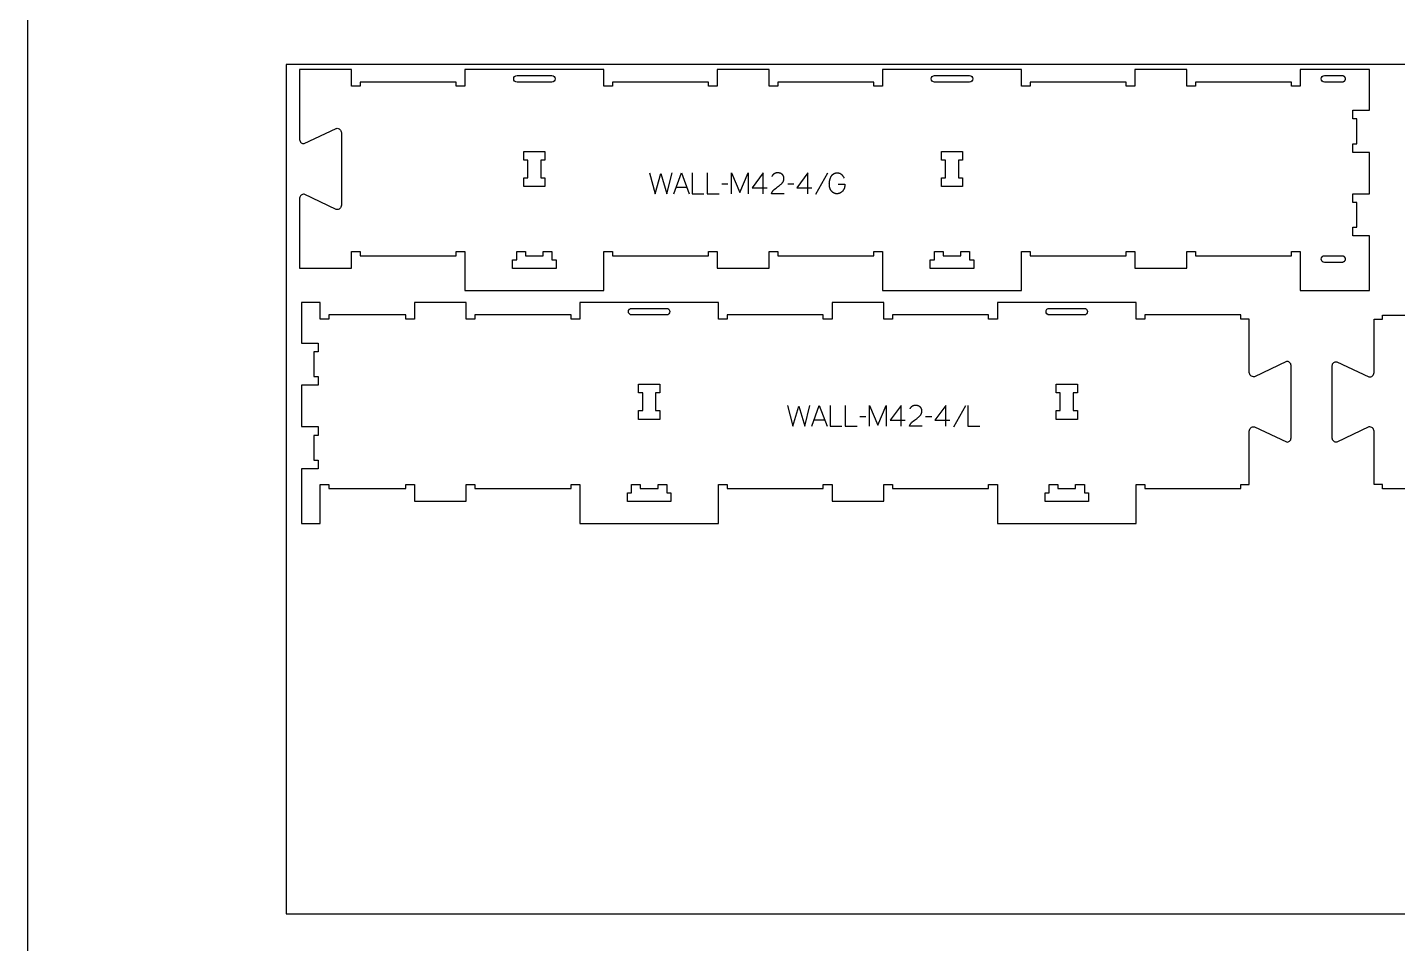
# Model space of a CAD drawing. Extents: x -10701 to -7518, y -27186 to -19593.
# Drawn here: x -10701 to -8733, y -25520 to -24203 of the extents above; entities that cross this region are included whole.
import ezdxf

# ---------------------------------------------------------------- set-up
doc = ezdxf.new("R2010")
doc.units = 0
for name, color, linetype in [('0_SHEET_SPRUCEPLY_2440X122', 1, 'CONTINUOUS'), ('1_ANYTOOL_1MMDEEP_LABELS_S', 2, 'CONTINUOUS'), ('3_ANYTOOL_CUTTHROUGH_INSID', 4, 'CONTINUOUS'), ('4_ANYTOOL_CUTTHROUGH_OUTSI', 5, 'CONTINUOUS'), ('DONOTCUT', 18, 'CONTINUOUS')]:
    doc.layers.add(name, color=color, linetype=linetype)

msp = doc.modelspace()

# ---------------------------------------------------------------- linework, layer by layer
at = {"layer": '0_SHEET_SPRUCEPLY_2440X122'}
msp.add_lwpolyline([(-10329.7, -24256.7), (-10329.7, -25476.7), (-7889.7, -25476.7), (-7889.7, -24256.7)], close=True, dxfattribs=at)
at = {"layer": '1_ANYTOOL_1MMDEEP_LABELS_S'}
for points in [[(-9807.4, -24412.3), (-9799.7, -24442.3), (-9791.3, -24413.2), (-9782.8, -24442.3), (-9775.3, -24412.3)], [(-9772.7, -24442.3), (-9761.8, -24412.3), (-9750.8, -24442.3)], [(-9746.5, -24412.3), (-9746.5, -24442.3), (-9729.4, -24442.3)], [(-9724.7, -24412.3), (-9724.7, -24442.3), (-9707.6, -24442.3)], [(-9694.9, -24428.4), (-9703.7, -24428.5)], [(-9689.8, -24442.3), (-9689.8, -24412.3), (-9677.8, -24440.6), (-9665.8, -24412.4), (-9665.8, -24442.3)], [(-9644.2, -24442.3), (-9644.2, -24412.2), (-9660.2, -24433.6)], [(-9614, -24442.2), (-9632.3, -24442.2), (-9632.2, -24441.7), (-9632.1, -24441.5), (-9632, -24441.3), (-9631.9, -24441.1), (-9631.8, -24440.8), (-9631.7, -24440.6), (-9631.6, -24440.4), (-9631.5, -24440.2), (-9631.4, -24440), (-9631.3, -24439.8), (-9631.2, -24439.6), (-9631.1, -24439.4), (-9631, -24439.2), (-9630.9, -24439), (-9630.7, -24438.8), (-9630.6, -24438.6), (-9630.5, -24438.4), (-9630.3, -24438.2), (-9630.2, -24438.1), (-9630.1, -24437.9), (-9629.9, -24437.7), (-9629.8, -24437.5), (-9629.6, -24437.3), (-9629.5, -24437.2), (-9629.3, -24437), (-9629.1, -24436.8), (-9629, -24436.7), (-9628.8, -24436.5), (-9628.6, -24436.3), (-9628.3, -24436), (-9626.8, -24434.8), (-9625.3, -24433.6), (-9623.8, -24432.5), (-9622.3, -24431.3), (-9621.5, -24430.8), (-9620.8, -24430.2), (-9620.1, -24429.6), (-9619.4, -24429), (-9618.7, -24428.5), (-9618.1, -24427.9), (-9617.4, -24427.2), (-9616.8, -24426.6), (-9616.7, -24426.5), (-9616.6, -24426.3), (-9616.4, -24426.2), (-9616.3, -24426), (-9616.2, -24425.8), (-9616, -24425.7), (-9615.9, -24425.5), (-9615.8, -24425.3), (-9615.7, -24425.1), (-9615.6, -24425), (-9615.5, -24424.8), (-9615.4, -24424.6), (-9615.3, -24424.4), (-9615.2, -24424.2), (-9615.1, -24424), (-9615.1, -24423.9), (-9615, -24423.7), (-9614.9, -24423.5), (-9614.9, -24423.3), (-9614.8, -24423.1), (-9614.8, -24422.9), (-9614.7, -24422.7), (-9614.7, -24422.5), (-9614.6, -24422.2), (-9614.6, -24422), (-9614.6, -24421.8), (-9614.5, -24421.6), (-9614.5, -24421.4), (-9614.5, -24421.2), (-9614.5, -24420.9), (-9614.5, -24420.7), (-9614.5, -24420.5), (-9614.5, -24420.2), (-9614.5, -24420), (-9614.5, -24419.8), (-9614.5, -24419.5), (-9614.5, -24419.3), (-9614.6, -24419.1), (-9614.6, -24418.8), (-9614.6, -24418.6), (-9614.7, -24418.4), (-9614.7, -24418.2), (-9614.8, -24418), (-9614.8, -24417.7), (-9614.9, -24417.5), (-9615, -24417.3), (-9615, -24417.1), (-9615.1, -24417), (-9615.2, -24416.8), (-9615.3, -24416.6), (-9615.4, -24416.4), (-9615.5, -24416.2), (-9615.6, -24416), (-9615.7, -24415.9), (-9615.8, -24415.7), (-9615.9, -24415.5), (-9616, -24415.4), (-9616.2, -24415.2), (-9616.3, -24415.1), (-9616.4, -24414.9), (-9616.6, -24414.8), (-9616.7, -24414.6), (-9616.9, -24414.5), (-9617, -24414.4), (-9617.2, -24414.2), (-9617.3, -24414.1), (-9617.5, -24414), (-9617.7, -24413.9), (-9617.8, -24413.8), (-9618, -24413.7), (-9618.2, -24413.6), (-9618.4, -24413.5), (-9618.5, -24413.4), (-9618.7, -24413.3), (-9618.9, -24413.2), (-9619.1, -24413.1), (-9619.3, -24413), (-9619.5, -24412.9), (-9619.7, -24412.9), (-9619.9, -24412.8), (-9620.1, -24412.7), (-9620.3, -24412.7), (-9620.5, -24412.6), (-9620.7, -24412.6), (-9620.9, -24412.5), (-9621.1, -24412.5), (-9621.3, -24412.4), (-9621.6, -24412.4), (-9621.8, -24412.4), (-9622, -24412.3), (-9622.2, -24412.3), (-9622.5, -24412.3), (-9622.7, -24412.3), (-9622.9, -24412.3), (-9623.4, -24412.3), (-9623.8, -24412.3), (-9624.1, -24412.3), (-9624.5, -24412.3), (-9624.8, -24412.3), (-9625.2, -24412.4), (-9625.5, -24412.4), (-9625.8, -24412.5), (-9626.1, -24412.6), (-9626.5, -24412.7), (-9626.6, -24412.7), (-9626.8, -24412.8), (-9626.9, -24412.8), (-9627.1, -24412.9), (-9627.2, -24412.9), (-9627.4, -24413), (-9627.5, -24413), (-9627.7, -24413.1), (-9627.8, -24413.2), (-9627.9, -24413.2), (-9628.1, -24413.3), (-9628.2, -24413.4), (-9628.3, -24413.5), (-9628.5, -24413.5), (-9628.6, -24413.6), (-9628.7, -24413.7), (-9628.9, -24413.8), (-9629, -24413.9), (-9629.1, -24414), (-9629.2, -24414.1), (-9629.4, -24414.2), (-9629.5, -24414.3), (-9629.6, -24414.4), (-9629.7, -24414.5), (-9629.8, -24414.6), (-9629.9, -24414.7), (-9630.1, -24414.8), (-9630.2, -24414.9), (-9630.3, -24415), (-9630.4, -24415.1), (-9630.5, -24415.3), (-9630.6, -24415.4), (-9630.8, -24415.6), (-9631, -24415.9), (-9631.2, -24416.2), (-9631.4, -24416.5), (-9631.5, -24416.8), (-9631.7, -24417.1), (-9631.9, -24417.4)], [(-9600.3, -24428.4), (-9609.1, -24428.5)], [(-9580, -24442.3), (-9580, -24412.2), (-9596, -24433.6)], [(-9551.8, -24412.7), (-9569, -24443.5)], [(-9536.6, -24428.5), (-9526.8, -24428.5), (-9526.9, -24429.3), (-9526.9, -24430.1), (-9527, -24430.5), (-9527, -24430.9), (-9527.1, -24431.3), (-9527.1, -24431.7), (-9527.2, -24432), (-9527.3, -24432.4), (-9527.4, -24432.8), (-9527.4, -24433.1), (-9527.5, -24433.4), (-9527.6, -24433.8), (-9527.7, -24434.1), (-9527.9, -24434.4), (-9528, -24434.8), (-9528.1, -24435.1), (-9528.2, -24435.4), (-9528.4, -24435.7), (-9528.5, -24436), (-9528.7, -24436.2), (-9528.8, -24436.5), (-9529, -24436.8), (-9529.2, -24437.1), (-9529.3, -24437.3), (-9529.5, -24437.6), (-9529.7, -24437.8), (-9529.9, -24438.1), (-9530.1, -24438.3), (-9530.3, -24438.5), (-9530.5, -24438.8), (-9530.8, -24439), (-9531, -24439.2), (-9531.2, -24439.4), (-9531.4, -24439.6), (-9531.7, -24439.8), (-9531.9, -24440), (-9532.1, -24440.1), (-9532.4, -24440.3), (-9532.6, -24440.5), (-9532.8, -24440.6), (-9533.1, -24440.8), (-9533.3, -24440.9), (-9533.5, -24441), (-9533.8, -24441.2), (-9534, -24441.3), (-9534.2, -24441.4), (-9534.5, -24441.5), (-9534.7, -24441.6), (-9535, -24441.7), (-9535.2, -24441.8), (-9535.5, -24441.9), (-9535.7, -24441.9), (-9536, -24442), (-9536.2, -24442.1), (-9536.5, -24442.1), (-9536.7, -24442.2), (-9537, -24442.2), (-9537.2, -24442.2), (-9537.5, -24442.3), (-9537.7, -24442.3), (-9538, -24442.3), (-9538.2, -24442.3), (-9538.5, -24442.3), (-9538.8, -24442.3), (-9539, -24442.3), (-9539.3, -24442.3), (-9539.5, -24442.2), (-9539.8, -24442.2), (-9540, -24442.2), (-9540.3, -24442.1), (-9540.5, -24442.1), (-9540.8, -24442), (-9541, -24441.9), (-9541.3, -24441.8), (-9541.5, -24441.8), (-9541.7, -24441.7), (-9542, -24441.6), (-9542.2, -24441.5), (-9542.5, -24441.3), (-9542.7, -24441.2), (-9542.9, -24441.1), (-9543.2, -24441), (-9543.4, -24440.8), (-9543.6, -24440.7), (-9543.8, -24440.5), (-9544.1, -24440.4), (-9544.3, -24440.2), (-9544.5, -24440), (-9544.7, -24439.8), (-9545, -24439.6), (-9545.2, -24439.4), (-9545.4, -24439.2), (-9545.6, -24439), (-9545.8, -24438.8), (-9546, -24438.6), (-9546.2, -24438.3), (-9546.4, -24438.1), (-9546.6, -24437.8), (-9546.8, -24437.6), (-9547, -24437.3), (-9547.2, -24437.1), (-9547.3, -24436.8), (-9547.5, -24436.5), (-9547.6, -24436.2), (-9547.8, -24435.9), (-9547.9, -24435.6), (-9548, -24435.3), (-9548.2, -24434.9), (-9548.3, -24434.6), (-9548.4, -24434.3), (-9548.5, -24433.9), (-9548.6, -24433.6), (-9548.7, -24433.2), (-9548.8, -24432.8), (-9548.8, -24432.5), (-9548.9, -24432.1), (-9549, -24431.7), (-9549, -24431.3), (-9549.1, -24430.9), (-9549.1, -24430.4), (-9549.2, -24429.6), (-9549.2, -24428.7), (-9549.3, -24427.8), (-9549.2, -24427.1), (-9549.2, -24426.4), (-9549.2, -24425.8), (-9549.1, -24425.1), (-9549, -24424.4), (-9548.9, -24423.8), (-9548.7, -24423.1), (-9548.6, -24422.4), (-9548.4, -24421.8), (-9548.2, -24421.1), (-9548, -24420.5), (-9547.7, -24419.8), (-9547.5, -24419.2), (-9547.2, -24418.6), (-9546.9, -24417.9), (-9546.6, -24417.3), (-9546.4, -24417), (-9546.2, -24416.7), (-9546, -24416.4), (-9545.8, -24416.1), (-9545.6, -24415.9), (-9545.5, -24415.7), (-9545.4, -24415.6), (-9545.3, -24415.5), (-9545.2, -24415.3), (-9545.1, -24415.2), (-9545, -24415.1), (-9544.9, -24415), (-9544.8, -24414.9), (-9544.7, -24414.8), (-9544.5, -24414.7), (-9544.4, -24414.5), (-9544.3, -24414.4), (-9544.2, -24414.3), (-9544.1, -24414.2), (-9543.9, -24414.1), (-9543.8, -24414), (-9543.7, -24414), (-9543.5, -24413.9), (-9543.4, -24413.8), (-9543.3, -24413.7), (-9543.1, -24413.6), (-9543, -24413.5), (-9542.8, -24413.5), (-9542.7, -24413.4), (-9542.6, -24413.3), (-9542.4, -24413.2), (-9542.3, -24413.2), (-9542.1, -24413.1), (-9542, -24413), (-9541.8, -24413), (-9541.6, -24412.9), (-9541.5, -24412.9), (-9541.2, -24412.8), (-9540.8, -24412.7), (-9540.5, -24412.6), (-9540.2, -24412.5), (-9539.8, -24412.4), (-9539.4, -24412.4), (-9539.1, -24412.3), (-9538.7, -24412.3), (-9538.3, -24412.3), (-9537.9, -24412.3), (-9537.6, -24412.3), (-9537.3, -24412.3), (-9537.1, -24412.3), (-9536.9, -24412.3), (-9536.7, -24412.3), (-9536.5, -24412.3), (-9536.3, -24412.3), (-9536, -24412.4), (-9535.8, -24412.4), (-9535.6, -24412.4), (-9535.4, -24412.5), (-9535.2, -24412.5), (-9535, -24412.6), (-9534.9, -24412.6), (-9534.7, -24412.7), (-9534.5, -24412.8), (-9534.3, -24412.8), (-9534.1, -24412.9), (-9533.9, -24413), (-9533.8, -24413.1), (-9533.6, -24413.2), (-9533.4, -24413.2), (-9533.2, -24413.3), (-9533.1, -24413.4), (-9532.9, -24413.5), (-9532.8, -24413.7), (-9532.6, -24413.8), (-9532.4, -24413.9), (-9532.3, -24414), (-9532.1, -24414.1), (-9532, -24414.3), (-9531.8, -24414.4), (-9531.7, -24414.5), (-9531.4, -24414.8), (-9531.2, -24415.1), (-9530.9, -24415.4), (-9530.6, -24415.7), (-9530.4, -24416), (-9530.1, -24416.3), (-9529.9, -24416.6), (-9529.7, -24417), (-9529.4, -24417.3), (-9529.2, -24417.6), (-9529, -24417.9), (-9528.8, -24418.3), (-9528.6, -24418.6), (-9528.4, -24419), (-9528.2, -24419.3), (-9528, -24419.7)], [(-9769.2, -24432.7), (-9754.3, -24432.7)], [(-9660.2, -24433.6), (-9638.4, -24433.6)], [(-9596, -24433.6), (-9574.2, -24433.6)], [(-9609.3, -24746.4), (-9601.6, -24776.4), (-9593.1, -24747.3), (-9584.6, -24776.4), (-9577.1, -24746.4)], [(-9574.6, -24776.4), (-9563.7, -24746.4), (-9552.6, -24776.4)], [(-9548.3, -24746.4), (-9548.3, -24776.4), (-9531.2, -24776.4)], [(-9526.5, -24746.4), (-9526.5, -24776.4), (-9509.4, -24776.4)], [(-9496.8, -24762.6), (-9505.6, -24762.6)], [(-9491.6, -24776.4), (-9491.6, -24746.4), (-9479.6, -24774.8), (-9467.6, -24746.6), (-9467.6, -24776.4)], [(-9446.1, -24776.4), (-9446, -24746.4), (-9462.1, -24767.8)], [(-9415.9, -24776.4), (-9434.2, -24776.4), (-9434, -24775.9), (-9433.9, -24775.7), (-9433.8, -24775.5), (-9433.8, -24775.2), (-9433.7, -24775), (-9433.6, -24774.8), (-9433.5, -24774.6), (-9433.4, -24774.4), (-9433.3, -24774.2), (-9433.2, -24774), (-9433.1, -24773.8), (-9432.9, -24773.6), (-9432.8, -24773.4), (-9432.7, -24773.2), (-9432.6, -24773), (-9432.5, -24772.8), (-9432.3, -24772.6), (-9432.2, -24772.4), (-9432.1, -24772.2), (-9431.9, -24772), (-9431.8, -24771.9), (-9431.6, -24771.7), (-9431.5, -24771.5), (-9431.3, -24771.3), (-9431.1, -24771.2), (-9431, -24771), (-9430.8, -24770.8), (-9430.6, -24770.7), (-9430.5, -24770.5), (-9430.1, -24770.2), (-9428.6, -24769), (-9427.1, -24767.8), (-9425.6, -24766.6), (-9424.1, -24765.5), (-9423.3, -24765), (-9422.6, -24764.4), (-9421.9, -24763.8), (-9421.2, -24763.2), (-9420.6, -24762.6), (-9419.9, -24762), (-9419.3, -24761.4), (-9418.7, -24760.8), (-9418.5, -24760.6), (-9418.4, -24760.5), (-9418.3, -24760.3), (-9418.1, -24760.2), (-9418, -24760), (-9417.9, -24759.8), (-9417.8, -24759.7), (-9417.7, -24759.5), (-9417.5, -24759.3), (-9417.4, -24759.1), (-9417.3, -24759), (-9417.2, -24758.8), (-9417.2, -24758.6), (-9417.1, -24758.4), (-9417, -24758.2), (-9416.9, -24758), (-9416.8, -24757.8), (-9416.8, -24757.6), (-9416.7, -24757.4), (-9416.7, -24757.2), (-9416.6, -24757), (-9416.6, -24756.8), (-9416.5, -24756.6), (-9416.5, -24756.4), (-9416.4, -24756.2), (-9416.4, -24756), (-9416.4, -24755.8), (-9416.4, -24755.6), (-9416.3, -24755.3), (-9416.3, -24755.1), (-9416.3, -24754.9), (-9416.3, -24754.7), (-9416.3, -24754.4), (-9416.3, -24754.2), (-9416.3, -24753.9), (-9416.4, -24753.7), (-9416.4, -24753.5), (-9416.4, -24753.2), (-9416.4, -24753), (-9416.5, -24752.8), (-9416.5, -24752.6), (-9416.6, -24752.3), (-9416.6, -24752.1), (-9416.7, -24751.9), (-9416.7, -24751.7), (-9416.8, -24751.5), (-9416.9, -24751.3), (-9417, -24751.1), (-9417, -24750.9), (-9417.1, -24750.8), (-9417.2, -24750.6), (-9417.3, -24750.4), (-9417.4, -24750.2), (-9417.5, -24750), (-9417.6, -24749.9), (-9417.7, -24749.7), (-9417.9, -24749.6), (-9418, -24749.4), (-9418.1, -24749.2), (-9418.3, -24749.1), (-9418.4, -24749), (-9418.5, -24748.8), (-9418.7, -24748.7), (-9418.9, -24748.5), (-9419, -24748.4), (-9419.2, -24748.3), (-9419.3, -24748.2), (-9419.5, -24748.1), (-9419.7, -24747.9), (-9419.8, -24747.8), (-9420, -24747.7), (-9420.2, -24747.6), (-9420.4, -24747.5), (-9420.6, -24747.4), (-9420.8, -24747.4), (-9420.9, -24747.3), (-9421.1, -24747.2), (-9421.3, -24747.1), (-9421.5, -24747), (-9421.7, -24747), (-9421.9, -24746.9), (-9422.1, -24746.8), (-9422.3, -24746.8), (-9422.5, -24746.7), (-9422.7, -24746.7), (-9423, -24746.7), (-9423.2, -24746.6), (-9423.4, -24746.6), (-9423.6, -24746.5), (-9423.8, -24746.5), (-9424.1, -24746.5), (-9424.3, -24746.5), (-9424.5, -24746.5), (-9424.8, -24746.5), (-9425.2, -24746.4), (-9425.6, -24746.5), (-9426, -24746.5), (-9426.3, -24746.5), (-9426.7, -24746.5), (-9427, -24746.6), (-9427.3, -24746.6), (-9427.7, -24746.7), (-9428, -24746.8), (-9428.3, -24746.8), (-9428.5, -24746.9), (-9428.6, -24746.9), (-9428.8, -24747), (-9428.9, -24747), (-9429.1, -24747.1), (-9429.2, -24747.2), (-9429.4, -24747.2), (-9429.5, -24747.3), (-9429.6, -24747.4), (-9429.8, -24747.4), (-9429.9, -24747.5), (-9430.1, -24747.6), (-9430.2, -24747.6), (-9430.3, -24747.7), (-9430.5, -24747.8), (-9430.6, -24747.9), (-9430.7, -24748), (-9430.8, -24748.1), (-9431, -24748.2), (-9431.1, -24748.2), (-9431.2, -24748.3), (-9431.3, -24748.4), (-9431.4, -24748.5), (-9431.6, -24748.6), (-9431.7, -24748.7), (-9431.8, -24748.9), (-9431.9, -24749), (-9432, -24749.1), (-9432.1, -24749.2), (-9432.2, -24749.3), (-9432.3, -24749.4), (-9432.4, -24749.6), (-9432.6, -24749.8), (-9432.8, -24750.1), (-9433, -24750.4), (-9433.2, -24750.6), (-9433.4, -24750.9), (-9433.6, -24751.2), (-9433.7, -24751.5)], [(-9402.1, -24762.6), (-9410.9, -24762.6)], [(-9381.9, -24776.4), (-9381.8, -24746.4), (-9397.9, -24767.8)], [(-9353.7, -24746.9), (-9370.9, -24777.7)], [(-9350.2, -24746.4), (-9350.2, -24776.4), (-9333.1, -24776.4)], [(-9571.1, -24766.9), (-9556.2, -24766.9)], [(-9462.1, -24767.8), (-9440.3, -24767.8)], [(-9397.9, -24767.8), (-9376.1, -24767.8)]]:
    msp.add_lwpolyline(points, dxfattribs=at)
at = {"layer": '3_ANYTOOL_CUTTHROUGH_INSID', "color": 4}
for points in [[(-9998, -24272.3), (-9948, -24272.3, -1), (-9948, -24281.8), (-9998, -24281.8, -1)], [(-9398, -24272.3), (-9348, -24272.3, -1), (-9348, -24281.8), (-9398, -24281.8, -1)], [(-8838, -24272.3), (-8812.3, -24272.3), (-8812.2, -24272.3), (-8812.1, -24272.3), (-8812, -24272.3), (-8811.9, -24272.3), (-8811.8, -24272.3), (-8811.7, -24272.4), (-8811.6, -24272.4), (-8811.5, -24272.4), (-8811.4, -24272.4), (-8811.3, -24272.4), (-8811.2, -24272.5), (-8811.1, -24272.5), (-8811, -24272.5), (-8810.9, -24272.6), (-8810.8, -24272.6), (-8810.7, -24272.7), (-8810.6, -24272.7), (-8810.5, -24272.8), (-8810.4, -24272.8), (-8810.3, -24272.9), (-8810.2, -24272.9), (-8810.2, -24273), (-8810.1, -24273), (-8810, -24273.1), (-8809.9, -24273.2), (-8809.8, -24273.3), (-8809.7, -24273.3), (-8809.7, -24273.4), (-8809.6, -24273.5), (-8809.5, -24273.6), (-8809.4, -24273.7), (-8809.4, -24273.7), (-8809.3, -24273.8), (-8809.2, -24273.9), (-8809.2, -24274), (-8809.1, -24274.1), (-8809, -24274.2), (-8809, -24274.3), (-8808.9, -24274.4), (-8808.9, -24274.5), (-8808.8, -24274.6), (-8808.8, -24274.7), (-8808.7, -24274.8), (-8808.7, -24274.9), (-8808.6, -24275), (-8808.6, -24275.1), (-8808.5, -24275.2), (-8808.5, -24275.3), (-8808.5, -24275.4), (-8808.5, -24275.5), (-8808.4, -24275.7), (-8808.4, -24275.8), (-8808.4, -24275.9), (-8808.4, -24276), (-8808.3, -24276.1), (-8808.3, -24276.2), (-8808.3, -24276.3), (-8808.3, -24276.4), (-8808.3, -24276.5), (-8808.3, -24276.6), (-8808.3, -24276.7), (-8808.3, -24276.8), (-8808.3, -24276.9), (-8808.3, -24277.1), (-8808.3, -24277.2), (-8808.3, -24277.3), (-8808.3, -24277.4), (-8808.3, -24277.5), (-8808.3, -24277.6), (-8808.3, -24277.7), (-8808.3, -24277.8), (-8808.3, -24277.9), (-8808.3, -24278), (-8808.4, -24278.1), (-8808.4, -24278.2), (-8808.4, -24278.3), (-8808.4, -24278.5), (-8808.5, -24278.6), (-8808.5, -24278.7), (-8808.5, -24278.8), (-8808.5, -24278.9), (-8808.6, -24279), (-8808.6, -24279.1), (-8808.7, -24279.2), (-8808.7, -24279.3), (-8808.8, -24279.4), (-8808.8, -24279.5), (-8808.9, -24279.6), (-8808.9, -24279.7), (-8809, -24279.8), (-8809, -24279.9), (-8809.1, -24280), (-8809.2, -24280.1), (-8809.2, -24280.2), (-8809.3, -24280.3), (-8809.4, -24280.4), (-8809.4, -24280.5), (-8809.5, -24280.5), (-8809.6, -24280.6), (-8809.7, -24280.7), (-8809.7, -24280.8), (-8809.8, -24280.9), (-8809.9, -24280.9), (-8810, -24281), (-8810.1, -24281.1), (-8810.2, -24281.1), (-8810.2, -24281.2), (-8810.3, -24281.2), (-8810.4, -24281.3), (-8810.5, -24281.4), (-8810.6, -24281.4), (-8810.7, -24281.5), (-8810.8, -24281.5), (-8810.9, -24281.5), (-8811, -24281.6), (-8811.1, -24281.6), (-8811.2, -24281.6), (-8811.3, -24281.7), (-8811.4, -24281.7), (-8811.5, -24281.7), (-8811.6, -24281.7), (-8811.7, -24281.8), (-8811.8, -24281.8), (-8811.9, -24281.8), (-8812, -24281.8), (-8812.1, -24281.8), (-8812.2, -24281.8), (-8812.3, -24281.8), (-8838, -24281.8, -1)], [(-8838, -24540.8, -1), (-8838, -24531.3), (-8812.3, -24531.3), (-8812.2, -24531.3), (-8812.1, -24531.3), (-8812, -24531.3), (-8811.9, -24531.3), (-8811.8, -24531.3), (-8811.7, -24531.4), (-8811.6, -24531.4), (-8811.5, -24531.4), (-8811.4, -24531.4), (-8811.3, -24531.4), (-8811.2, -24531.5), (-8811.1, -24531.5), (-8811, -24531.5), (-8810.9, -24531.6), (-8810.8, -24531.6), (-8810.7, -24531.7), (-8810.6, -24531.7), (-8810.5, -24531.8), (-8810.4, -24531.8), (-8810.3, -24531.9), (-8810.2, -24531.9), (-8810.2, -24532), (-8810.1, -24532), (-8810, -24532.1), (-8809.9, -24532.2), (-8809.8, -24532.3), (-8809.7, -24532.3), (-8809.7, -24532.4), (-8809.6, -24532.5), (-8809.5, -24532.6), (-8809.4, -24532.7), (-8809.4, -24532.7), (-8809.3, -24532.8), (-8809.2, -24532.9), (-8809.2, -24533), (-8809.1, -24533.1), (-8809, -24533.2), (-8809, -24533.3), (-8808.9, -24533.4), (-8808.9, -24533.5), (-8808.8, -24533.6), (-8808.8, -24533.7), (-8808.7, -24533.8), (-8808.7, -24533.9), (-8808.6, -24534), (-8808.6, -24534.1), (-8808.5, -24534.2), (-8808.5, -24534.3), (-8808.5, -24534.4), (-8808.5, -24534.5), (-8808.4, -24534.7), (-8808.4, -24534.8), (-8808.4, -24534.9), (-8808.4, -24535), (-8808.3, -24535.1), (-8808.3, -24535.2), (-8808.3, -24535.3), (-8808.3, -24535.4), (-8808.3, -24535.5), (-8808.3, -24535.6), (-8808.3, -24535.7), (-8808.3, -24535.8), (-8808.3, -24535.9), (-8808.3, -24536.1), (-8808.3, -24536.2), (-8808.3, -24536.3), (-8808.3, -24536.4), (-8808.3, -24536.5), (-8808.3, -24536.6), (-8808.3, -24536.7), (-8808.3, -24536.8), (-8808.3, -24536.9), (-8808.3, -24537), (-8808.4, -24537.1), (-8808.4, -24537.2), (-8808.4, -24537.3), (-8808.4, -24537.5), (-8808.5, -24537.6), (-8808.5, -24537.7), (-8808.5, -24537.8), (-8808.5, -24537.9), (-8808.6, -24538), (-8808.6, -24538.1), (-8808.7, -24538.2), (-8808.7, -24538.3), (-8808.8, -24538.4), (-8808.8, -24538.5), (-8808.9, -24538.6), (-8808.9, -24538.7), (-8809, -24538.8), (-8809, -24538.9), (-8809.1, -24539), (-8809.2, -24539.1), (-8809.2, -24539.2), (-8809.3, -24539.3), (-8809.4, -24539.4), (-8809.4, -24539.5), (-8809.5, -24539.5), (-8809.6, -24539.6), (-8809.7, -24539.7), (-8809.7, -24539.8), (-8809.8, -24539.9), (-8809.9, -24539.9), (-8810, -24540), (-8810.1, -24540.1), (-8810.2, -24540.1), (-8810.2, -24540.2), (-8810.3, -24540.2), (-8810.4, -24540.3), (-8810.5, -24540.4), (-8810.6, -24540.4), (-8810.7, -24540.5), (-8810.8, -24540.5), (-8810.9, -24540.5), (-8811, -24540.6), (-8811.1, -24540.6), (-8811.2, -24540.6), (-8811.3, -24540.7), (-8811.4, -24540.7), (-8811.5, -24540.7), (-8811.6, -24540.7), (-8811.7, -24540.8), (-8811.8, -24540.8), (-8811.9, -24540.8), (-8812, -24540.8), (-8812.1, -24540.8), (-8812.2, -24540.8), (-8812.3, -24540.8)], [(-9833.2, -24606.9), (-9783.2, -24606.9, -1), (-9783.2, -24616.4), (-9833.2, -24616.4, -1)], [(-9233.2, -24606.9), (-9183.2, -24606.9, -1), (-9183.2, -24616.4), (-9233.2, -24616.4, -1)]]:
    msp.add_lwpolyline(points, format="xyb", close=True, dxfattribs=at)
for points in [[(-9982.3, -24419.3), (-9982.3, -24393.8), (-9988.3, -24393.8), (-9988.3, -24381.3), (-9957.8, -24381.3), (-9957.8, -24393.8), (-9963.8, -24393.8), (-9963.8, -24419.3), (-9957.8, -24419.3), (-9957.8, -24431.8), (-9988.3, -24431.8), (-9988.3, -24419.3)], [(-9382.3, -24419.3), (-9382.3, -24393.8), (-9388.3, -24393.8), (-9388.3, -24381.3), (-9357.8, -24381.3), (-9357.8, -24393.8), (-9363.8, -24393.8), (-9363.8, -24419.3), (-9357.8, -24419.3), (-9357.8, -24431.8), (-9388.3, -24431.8), (-9388.3, -24419.3)], [(-9960.3, -24531.3), (-9960.3, -24525.3), (-9947.8, -24525.3), (-9947.8, -24537.3), (-9941.8, -24537.3), (-9941.8, -24549.8), (-10004.3, -24549.8), (-10004.3, -24537.3), (-9998.3, -24537.3), (-9998.3, -24525.3), (-9985.8, -24525.3), (-9985.8, -24531.3)], [(-9360.3, -24531.3), (-9360.3, -24525.3), (-9347.8, -24525.3), (-9347.8, -24537.3), (-9341.8, -24537.3), (-9341.8, -24549.8), (-9404.3, -24549.8), (-9404.3, -24537.3), (-9398.3, -24537.3), (-9398.3, -24525.3), (-9385.8, -24525.3), (-9385.8, -24531.3)], [(-9817.4, -24753.9), (-9817.4, -24728.4), (-9823.4, -24728.4), (-9823.4, -24715.9), (-9792.9, -24715.9), (-9792.9, -24728.4), (-9798.9, -24728.4), (-9798.9, -24753.9), (-9792.9, -24753.9), (-9792.9, -24766.4), (-9823.4, -24766.4), (-9823.4, -24753.9)], [(-9217.4, -24753.9), (-9217.4, -24728.4), (-9223.4, -24728.4), (-9223.4, -24715.9), (-9192.9, -24715.9), (-9192.9, -24728.4), (-9198.9, -24728.4), (-9198.9, -24753.9), (-9192.9, -24753.9), (-9192.9, -24766.4), (-9223.4, -24766.4), (-9223.4, -24753.9)], [(-9795.4, -24865.9), (-9795.4, -24859.9), (-9782.9, -24859.9), (-9782.9, -24871.9), (-9776.9, -24871.9), (-9776.9, -24884.4), (-9839.4, -24884.4), (-9839.4, -24871.9), (-9833.4, -24871.9), (-9833.4, -24859.9), (-9820.9, -24859.9), (-9820.9, -24865.9)], [(-9195.4, -24865.9), (-9195.4, -24859.9), (-9182.9, -24859.9), (-9182.9, -24871.9), (-9176.9, -24871.9), (-9176.9, -24884.4), (-9239.4, -24884.4), (-9239.4, -24871.9), (-9233.4, -24871.9), (-9233.4, -24859.9), (-9220.9, -24859.9), (-9220.9, -24865.9)]]:
    msp.add_lwpolyline(points, close=True, dxfattribs=at)
at = {"layer": '4_ANYTOOL_CUTTHROUGH_OUTSI', "color": 5}
for points in [[(-9860.8, -24281.8), (-9860.8, -24287.8), (-9873.3, -24287.8), (-9873.3, -24263.8), (-10072.8, -24263.8), (-10072.8, -24287.6), (-10072.8, -24287.8), (-10085.3, -24287.8), (-10085.3, -24281.8), (-10223.3, -24281.8), (-10223.3, -24287.8), (-10235.8, -24287.8), (-10235.8, -24263.8), (-10310.3, -24263.8), (-10310.3, -24364.5), (-10310.3, -24364.5, 0.461625), (-10303.6, -24370.1), (-10257.6, -24348.3), (-10257.5, -24348.3), (-10257.5, -24348.3, -0.220464), (-10252.5, -24349.7, -0.220464), (-10250.3, -24354.4), (-10250.3, -24458.7, -0.220464), (-10252.5, -24463.4, -0.220464), (-10257.5, -24464.8), (-10257.6, -24464.8), (-10257.6, -24464.8), (-10303.6, -24443), (-10303.6, -24443, 0.218884), (-10308.2, -24444.3, 0.220464), (-10310.3, -24448.6), (-10310.3, -24525.6), (-10310.3, -24549.3), (-10235.8, -24549.3), (-10235.8, -24525.3), (-10223.3, -24525.3), (-10223.3, -24531.3), (-10085.3, -24531.3), (-10085.3, -24525.3), (-10072.8, -24525.3), (-10072.8, -24525.6), (-10072.8, -24581.3), (-9873.3, -24581.3), (-9873.3, -24525.6), (-9873.3, -24525.3), (-9860.8, -24525.3), (-9860.8, -24531.3), (-9722.8, -24531.3), (-9722.8, -24525.3), (-9710.3, -24525.3), (-9710.3, -24549.3), (-9635.8, -24549.3), (-9635.8, -24525.3), (-9623.3, -24525.3), (-9623.3, -24531.3), (-9485.3, -24531.3), (-9485.3, -24525.3), (-9472.8, -24525.3), (-9472.8, -24525.6), (-9472.8, -24581.3), (-9273.3, -24581.3), (-9273.3, -24525.6), (-9273.3, -24525.3), (-9260.8, -24525.3), (-9260.8, -24531.3), (-9122.8, -24531.3), (-9122.8, -24525.3), (-9110.3, -24525.3), (-9110.3, -24549.3), (-9035.8, -24549.3), (-9035.8, -24525.3), (-9023.3, -24525.3), (-9023.3, -24531.3), (-8885.3, -24531.3), (-8885.3, -24525.3), (-8872.8, -24525.3), (-8872.8, -24581.3), (-8773.3, -24581.3), (-8773.3, -24561.6), (-8773.3, -24549.6), (-8773.3, -24502.8), (-8797.3, -24502.8), (-8797.3, -24490.3), (-8791.3, -24490.3), (-8791.3, -24454.8), (-8797.3, -24454.8), (-8797.3, -24442.3), (-8773.3, -24442.3), (-8773.3, -24382.8), (-8797.3, -24382.8), (-8797.3, -24370.3), (-8791.3, -24370.3), (-8791.3, -24334.8), (-8797.3, -24334.8), (-8797.3, -24322.3), (-8773.3, -24322.3), (-8773.3, -24263.8), (-8872.8, -24263.8), (-8872.8, -24287.6), (-8872.8, -24287.8), (-8885.3, -24287.8), (-8885.3, -24281.8), (-9023.3, -24281.8), (-9023.3, -24287.8), (-9035.8, -24287.8), (-9035.8, -24263.8), (-9110.3, -24263.8), (-9110.3, -24287.8), (-9122.8, -24287.8), (-9122.8, -24281.8), (-9260.8, -24281.8), (-9260.8, -24287.8), (-9273.3, -24287.8), (-9273.3, -24287.6), (-9273.3, -24263.8), (-9472.8, -24263.8), (-9472.8, -24287.8), (-9485.3, -24287.8), (-9485.3, -24281.8), (-9623.3, -24281.8), (-9623.3, -24287.8), (-9635.8, -24287.8), (-9635.8, -24263.8), (-9710.3, -24263.8), (-9710.3, -24287.8), (-9722.8, -24287.8), (-9722.8, -24281.8), (-9860.8, -24281.8)], [(-9308.2, -24622.4), (-9320.4, -24622.4), (-9320.4, -24616.4), (-9458.4, -24616.4), (-9458.4, -24622.4), (-9470.9, -24622.4), (-9470.9, -24598.4), (-9545.4, -24598.4), (-9545.4, -24622.4), (-9557.9, -24622.4), (-9557.9, -24616.4), (-9658.2, -24616.4), (-9695.9, -24616.4), (-9695.9, -24622.4), (-9708.4, -24622.4), (-9708.4, -24598.4), (-9907.9, -24598.4), (-9907.9, -24622.4), (-9920.4, -24622.4), (-9920.4, -24616.4), (-10058.4, -24616.4), (-10058.4, -24622.4), (-10070.9, -24622.4), (-10070.9, -24598.4), (-10145.4, -24598.4), (-10145.4, -24622.4), (-10157.9, -24622.4), (-10157.9, -24616.4), (-10258.2, -24616.4), (-10268.2, -24616.4), (-10268.2, -24622.4), (-10280.7, -24622.4), (-10280.7, -24622.1), (-10280.7, -24598.4), (-10307.7, -24598.4), (-10307.7, -24656.9), (-10283.7, -24656.9), (-10283.7, -24669.4), (-10289.7, -24669.4), (-10289.7, -24704.9), (-10283.7, -24704.9), (-10283.7, -24717.4), (-10307.7, -24717.4), (-10307.7, -24776.9), (-10283.7, -24776.9), (-10283.7, -24789.4), (-10289.7, -24789.4), (-10289.7, -24824.9), (-10283.7, -24824.9), (-10283.7, -24837.4), (-10307.7, -24837.4), (-10307.7, -24915.9), (-10280.7, -24915.9), (-10280.7, -24859.9), (-10268.2, -24859.9), (-10268.2, -24865.9), (-10258.2, -24865.9), (-10157.9, -24865.9), (-10157.9, -24859.9), (-10145.4, -24859.9), (-10145.4, -24883.9), (-10070.9, -24883.9), (-10070.9, -24859.9), (-10058.4, -24859.9), (-10058.4, -24865.9), (-9920.4, -24865.9), (-9920.4, -24859.9), (-9907.9, -24859.9), (-9907.9, -24860.1), (-9907.9, -24915.9), (-9708.4, -24915.9), (-9708.4, -24860.1), (-9708.4, -24859.9), (-9695.9, -24859.9), (-9695.9, -24865.9), (-9658.2, -24865.9), (-9557.9, -24865.9), (-9557.9, -24859.9), (-9545.4, -24859.9), (-9545.4, -24883.9), (-9470.9, -24883.9), (-9470.9, -24859.9), (-9458.4, -24859.9), (-9458.4, -24865.9), (-9320.4, -24865.9), (-9320.4, -24859.9), (-9307.9, -24859.9), (-9307.9, -24860.1), (-9307.9, -24915.9), (-9108.4, -24915.9), (-9108.4, -24860.1), (-9108.4, -24859.9), (-9095.9, -24859.9), (-9095.9, -24865.9), (-9058.2, -24865.9), (-8957.9, -24865.9), (-8957.9, -24859.9), (-8945.9, -24859.9), (-8945.9, -24783.2), (-8945.9, -24783.2, -0.463455), (-8938.6, -24777), (-8938.6, -24777), (-8938.6, -24777.1), (-8892.6, -24798.9), (-8892.6, -24798.9, 0.461625), (-8885.9, -24793.2), (-8885.9, -24689, 0.461625), (-8892.6, -24683.3), (-8938.6, -24705.2), (-8938.6, -24705.2), (-8938.6, -24705.2, -0.463455), (-8945.9, -24699), (-8945.9, -24622.4), (-8957.9, -24622.4), (-8957.9, -24616.4), (-9058.2, -24616.4), (-9095.9, -24616.4), (-9095.9, -24622.4), (-9108.4, -24622.4), (-9108.4, -24598.4), (-9307.9, -24598.4), (-9307.9, -24622.4), (-9308.2, -24622.4)]]:
    msp.add_lwpolyline(points, format="xyb", close=True, dxfattribs=at)
msp.add_lwpolyline([(-8654.5, -24866.1), (-8754.7, -24866.1), (-8754.7, -24860.1), (-8766.7, -24860.1), (-8766.7, -24783.4), (-8766.7, -24783.4, 0.463455), (-8774, -24777.3), (-8774, -24777.3), (-8774, -24777.3), (-8820, -24799.1), (-8820, -24799.1, -0.461625), (-8826.7, -24793.5), (-8826.7, -24689.2, -0.461625), (-8820, -24683.6), (-8774, -24705.4), (-8774, -24705.4), (-8774, -24705.4, 0.463455), (-8766.7, -24699.3), (-8766.7, -24622.6), (-8754.7, -24622.6), (-8754.7, -24616.6), (-8616.7, -24616.6)], format="xyb", dxfattribs=at)
at = {"layer": 'DONOTCUT'}
msp.add_lwpolyline([(-10701.4, -27186.1), (-7518, -27186.1), (-7518, -19592.7), (-10701.4, -19592.7)], close=True, dxfattribs=at)

doc.saveas('drawing.dxf')
